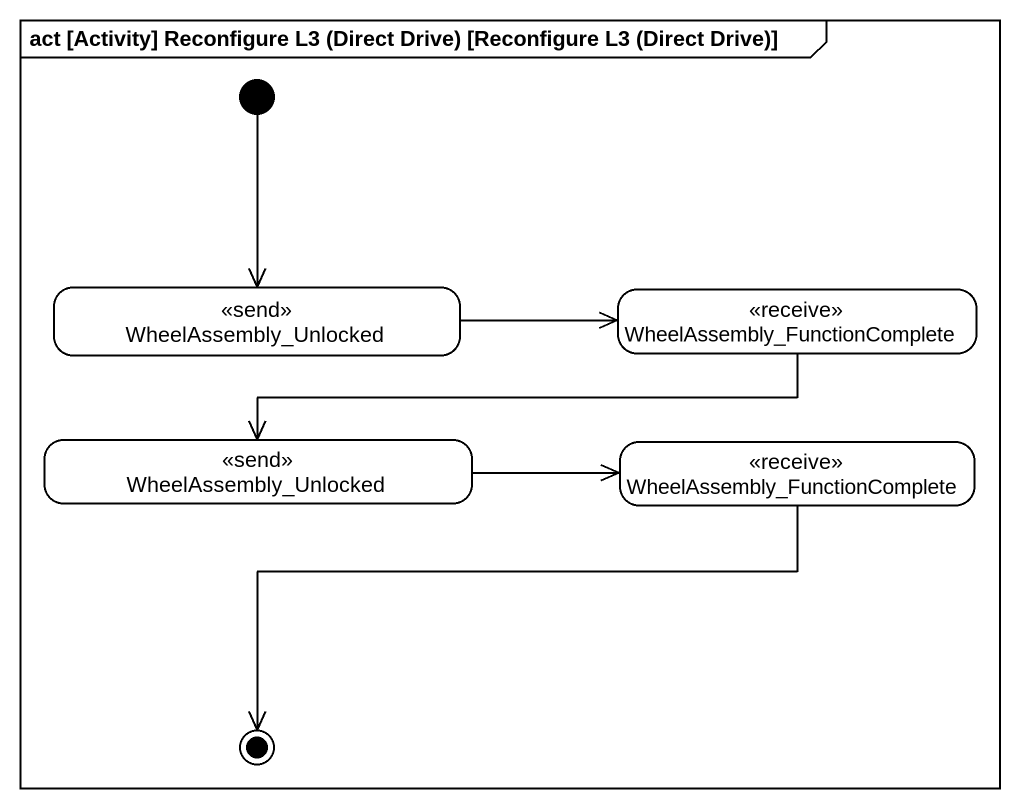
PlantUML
@startuml
mainframe act [Activity] Reconfigure L3 (Direct Drive) [Reconfigure L3 (Direct Drive)]
hide empty description
state WheelAssembly_Unlocked <<send>>
state "WheelAssembly_FunctionComplete" as WheelAssembly <<receive>>
state "WheelAssembly_Unlocked" as WheelAssembly_Unlocked_2 <<send>>
state "WheelAssembly_FunctionComplete" as WheelAssembly_2 <<receive>>
[*] --> WheelAssembly_Unlocked
WheelAssembly_Unlocked -right-> WheelAssembly
WheelAssembly -left-> WheelAssembly_Unlocked_2
WheelAssembly_Unlocked_2 -right-> WheelAssembly_2
WheelAssembly_2 -left-> [*]
@enduml
